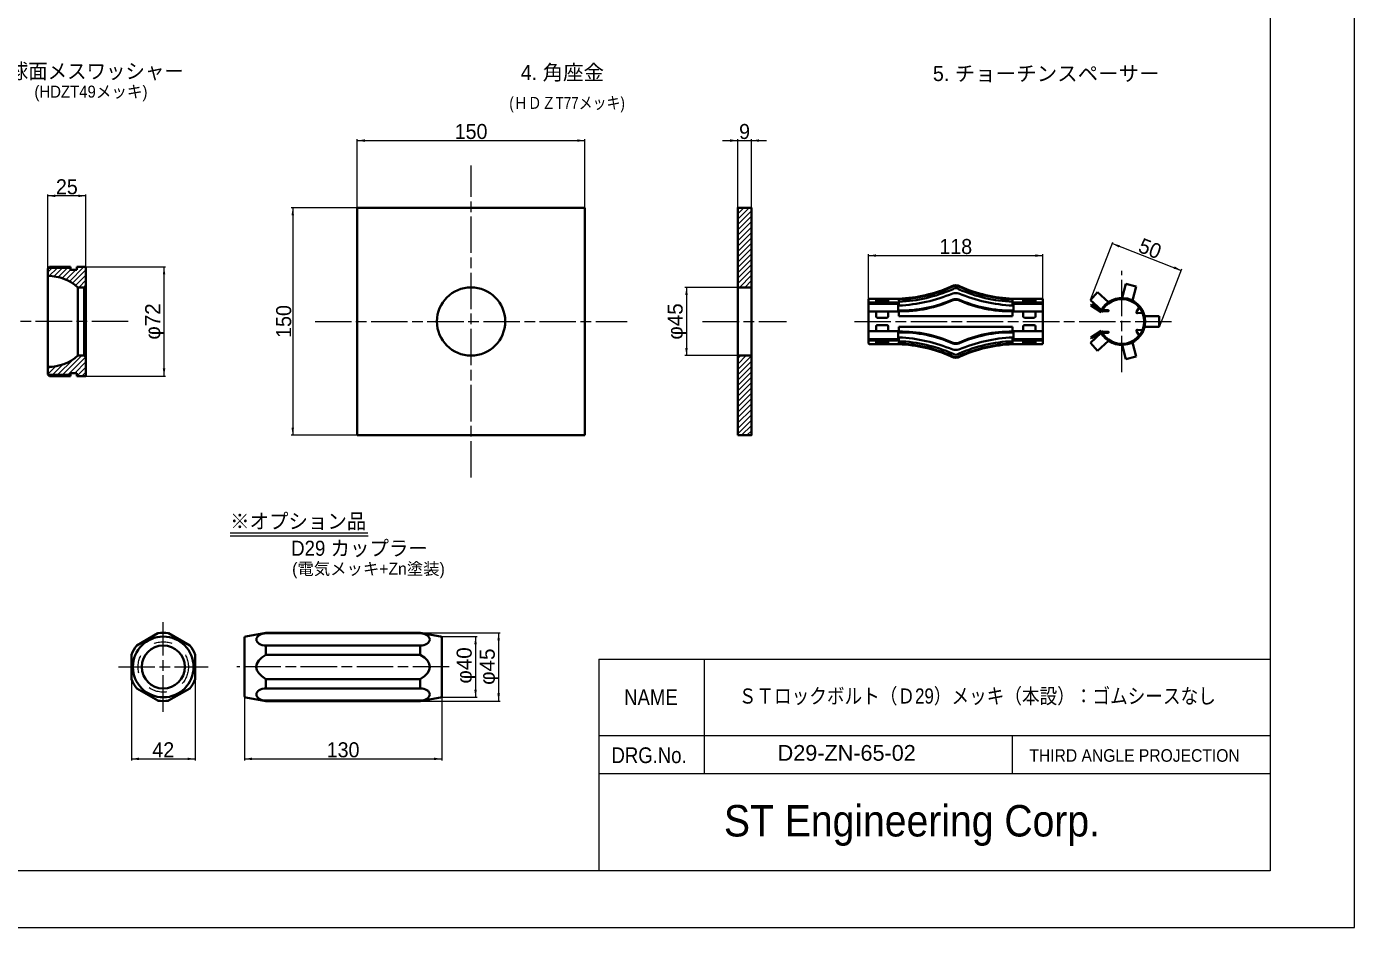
# Model space of a CAD drawing. Units: millimetres at full size, sheet at 1:2. Extents: x 1805 to 3487, y 895 to 2083.
# Drawn here: x 2611 to 3487, y 895 to 1489 of the extents above; entities that cross this region are included whole.
import ezdxf
from ezdxf.enums import TextEntityAlignment as Align

# ---------------------------------------------------------------- set-up
doc = ezdxf.new("R2010")
doc.units = ezdxf.units.MM
doc.header["$LTSCALE"] = 2
for name, pattern in [('CHAIN', [18.5, 12, -1.5, 3.5, -1.5]), ('DASHED_SPACED', [12, 6, -6]), ('USER1', [9, 4.5, -4.5])]:
    doc.linetypes.add(name, pattern=pattern)
for name, color, linetype, lineweight in [('1外形線', 7, 'Continuous', 35), ('2細い実線', 3, 'Continuous', 20), ('3隠れ線', 2, 'USER1', 13), ('4中心線', 1, 'CHAIN', 15), ('6寸法線', 4, 'Continuous', 18), ('7 枠・タイトル', 7, 'Continuous', 13), ('Defpoints_2', 7, 'Continuous', 13)]:
    doc.layers.add(name, color=color, linetype=linetype, lineweight=lineweight)
doc.styles.add('ＭＳ Ｐゴシック', font='')
doc.styles.get('ＭＳ Ｐゴシック').set_extended_font_data('MS PGothic')
pattern_1 = [(45, (2502.391, 385.022), (-1.76777, 1.76777), [])]
pattern_2 = [(45, (1899.935, 1056.507), (-1.6838, 1.6838), [])]

# ---------------------------------------------------------------- blocks, each defined once
blk = doc.blocks.new('filled_arrow')
at = {"color": 0, "linetype": 'Continuous', "lineweight": -2}
blk.add_solid([(7.5, 1.25), (0, 0), (7.5, -1.25)], dxfattribs=at)

msp = doc.modelspace()

# ---------------------------------------------------------------- hatches: boundary and pattern name
at = {"layer": '2細い実線'}
h = msp.add_hatch(dxfattribs=at)
h.set_pattern_fill('USER', color=256, style=0, pattern_type=2)
h.set_pattern_definition(pattern_1)
h.paths.add_polyline_path([(3089.189, 1369.923), (3080.189, 1369.923), (3080.189, 1317.423), (3089.189, 1317.423)])
h = msp.add_hatch(dxfattribs=at)
h.set_pattern_fill('USER', color=256, style=0, pattern_type=2)
h.set_pattern_definition(pattern_2)
h.paths.add_polyline_path([(2625.488, 1324.923), (2625.488, 1329.923), (2640.488, 1329.923), (2640.488, 1328.923), (2644.488, 1328.923), (2644.488, 1330.923), (2650.488, 1330.923), (2650.488, 1318.423), (2649.488, 1317.423), (2645.331, 1317.423, 0.18268)])
h = msp.add_hatch(dxfattribs=at)
h.set_pattern_fill('USER', color=256, style=0, pattern_type=2)
h.set_pattern_definition(pattern_2)
h.paths.add_polyline_path([(2645.331, 1272.423), (2649.488, 1272.423), (2650.488, 1271.423), (2650.488, 1258.923), (2644.488, 1258.923), (2644.488, 1260.923), (2640.488, 1260.923), (2640.488, 1259.923), (2625.488, 1259.923), (2625.488, 1264.923, 0.18268)])
h = msp.add_hatch(dxfattribs=at)
h.set_pattern_fill('USER', color=256, style=0, pattern_type=2)
h.set_pattern_definition(pattern_1)
h.paths.add_polyline_path([(3089.189, 1272.423), (3080.189, 1272.423), (3080.189, 1219.923), (3089.189, 1219.923)])

# ---------------------------------------------------------------- linework, layer by layer
at = {"layer": '1外形線'}
for p, q in [((2829.413, 1369.923), (2829.413, 1219.923)), ((2979.413, 1369.923), (2829.413, 1369.923)), ((2979.413, 1219.923), (2979.413, 1369.923)), ((2625.488, 1329.923), (2626.488, 1330.923)), ((2640.488, 1330.923), (2626.488, 1330.923)), ((2640.488, 1330.923), (2640.488, 1328.923)), ((2644.488, 1330.923), (2650.488, 1330.923)), ((2644.488, 1330.923), (2644.488, 1328.923)), ((2650.488, 1330.923), (2650.488, 1294.923)), ((2625.488, 1329.923), (2625.488, 1294.923)), ((2640.488, 1328.923), (2644.488, 1328.923)), ((2645.331, 1272.423), (2645.331, 1317.423)), ((2645.331, 1317.423), (2649.488, 1317.423)), ((2650.488, 1318.423), (2649.488, 1317.423)), ((2649.488, 1317.423), (2649.488, 1294.923)), ((3080.189, 1317.423), (3089.189, 1317.423)), ((3221.19, 1317.523), (3221.091, 1317.465)), ((3222.09, 1316.323), (3221.694, 1316.092)), ((3226.086, 1316.092), (3225.69, 1316.323)), ((3226.689, 1317.465), (3226.59, 1317.523)), ((3317.387, 1314.198), (3312.667, 1309.029)), ((3317.387, 1314.198), (3324.516, 1307.689)), ((3335.915, 1319.787), (3333.574, 1310.421)), ((3335.915, 1319.787), (3342.706, 1318.089)), ((3342.706, 1318.089), (3340.365, 1308.723)), ((3166.39, 1309.423), (3166.39, 1280.423)), ((3186.39, 1309.923), (3166.89, 1309.923)), ((3185.039, 1307.423), (3167.19, 1307.423)), ((3184.958, 1306.623), (3167.19, 1306.623)), ((3171.39, 1309.923), (3171.39, 1307.423)), ((3179.39, 1308.423), (3171.39, 1308.423)), ((3179.39, 1309.923), (3179.39, 1307.423)), ((3185.852, 1306.623), (3185.852, 1301.423)), ((3186.39, 1309.423), (3186.39, 1305.431)), ((3186.39, 1309.423), (3186.39, 1306.623)), ((3186.474, 1307.925), (3186.39, 1307.921)), ((3186.39, 1306.623), (3186.39, 1305.431)), ((3261.39, 1309.923), (3280.89, 1309.923)), ((3261.39, 1309.423), (3261.39, 1305.431)), ((3261.928, 1306.623), (3261.928, 1301.423)), ((3262.19, 1307.423), (3280.59, 1307.423)), ((3262.19, 1306.623), (3280.59, 1306.623)), ((3268.39, 1309.923), (3268.39, 1307.423)), ((3268.39, 1308.423), (3276.39, 1308.423)), ((3276.39, 1309.923), (3276.39, 1307.423)), ((3281.39, 1309.423), (3281.39, 1280.423)), ((3312.667, 1309.029), (3319.796, 1302.52)), ((3313.363, 1306.112), (3312.979, 1305.526)), ((3319.828, 1301.035), (3312.979, 1305.526)), ((3319.546, 1302.057), (3313.363, 1306.112)), ((3344.871, 1304.159), (3343.093, 1301.216)), ((3186.39, 1301.423), (3166.39, 1301.423)), ((3171.39, 1300.623), (3171.39, 1298.223)), ((3178.59, 1301.423), (3172.19, 1301.423)), ((3178.59, 1297.423), (3172.19, 1297.423)), ((3179.39, 1300.623), (3179.39, 1298.223)), ((3186.39, 1302.123), (3186.39, 1301.423)), ((3186.39, 1301.423), (3186.39, 1298.423)), ((3186.39, 1298.423), (3261.39, 1298.423)), ((3261.39, 1302.123), (3261.39, 1301.423)), ((3261.39, 1301.423), (3281.39, 1301.423)), ((3261.39, 1301.423), (3261.39, 1298.423)), ((3268.39, 1300.623), (3268.39, 1298.223)), ((3269.19, 1301.423), (3275.59, 1301.423)), ((3269.19, 1297.423), (3275.59, 1297.423)), ((3276.39, 1300.623), (3276.39, 1298.223)), ((3320.518, 1301.674), (3324.363, 1301.666)), ((3320.519, 1302.374), (3324.364, 1302.366)), ((3343.592, 1300.361), (3346.924, 1300.722)), ((3348.407, 1298.423), (3358.061, 1298.423)), ((3358.061, 1298.423), (3358.061, 1291.423)), ((2625.488, 1259.923), (2625.488, 1294.923)), ((2649.488, 1272.423), (2649.488, 1294.923)), ((2650.488, 1258.923), (2650.488, 1294.923)), ((3186.39, 1288.423), (3166.39, 1288.423)), ((3171.39, 1289.223), (3171.39, 1291.623)), ((3178.59, 1292.423), (3172.19, 1292.423)), ((3178.59, 1288.423), (3172.19, 1288.423)), ((3179.39, 1289.223), (3179.39, 1291.623)), ((3185.852, 1283.223), (3185.852, 1288.423)), ((3186.39, 1291.423), (3261.39, 1291.423)), ((3186.39, 1291.423), (3186.39, 1287.723)), ((3261.39, 1291.423), (3261.39, 1287.723)), ((3261.39, 1288.423), (3281.39, 1288.423)), ((3261.928, 1283.223), (3261.928, 1288.423)), ((3268.39, 1289.223), (3268.39, 1291.623)), ((3269.19, 1292.423), (3275.59, 1292.423)), ((3269.19, 1288.423), (3275.59, 1288.423)), ((3276.39, 1289.223), (3276.39, 1291.623)), ((3312.667, 1280.817), (3319.796, 1287.326)), ((3319.828, 1288.811), (3312.979, 1284.32)), ((3319.546, 1287.789), (3313.363, 1283.734)), ((3320.518, 1288.172), (3324.363, 1288.18)), ((3320.519, 1287.472), (3324.364, 1287.48)), ((3344.871, 1285.687), (3343.093, 1288.63)), ((3343.592, 1289.485), (3346.924, 1289.124)), ((3348.407, 1291.423), (3358.061, 1291.423)), ((3186.39, 1279.923), (3166.89, 1279.923)), ((3185.007, 1283.223), (3167.19, 1283.223)), ((3185.137, 1282.423), (3167.19, 1282.423)), ((3171.39, 1282.423), (3171.39, 1279.923)), ((3179.39, 1281.423), (3171.39, 1281.423)), ((3179.39, 1282.423), (3179.39, 1279.923)), ((3186.39, 1284.415), (3186.39, 1280.423)), ((3261.39, 1284.415), (3261.39, 1280.423)), ((3261.39, 1279.923), (3280.89, 1279.923)), ((3262.19, 1283.223), (3280.59, 1283.223)), ((3262.19, 1282.423), (3280.59, 1282.423)), ((3268.39, 1282.423), (3268.39, 1279.923)), ((3268.39, 1281.423), (3276.39, 1281.423)), ((3276.39, 1282.423), (3276.39, 1279.923)), ((3317.387, 1275.648), (3312.667, 1280.817)), ((3313.363, 1283.734), (3312.979, 1284.32)), ((3317.387, 1275.648), (3324.516, 1282.157)), ((3335.915, 1270.059), (3333.574, 1279.425)), ((3342.706, 1271.757), (3340.365, 1281.123)), ((2645.331, 1272.423), (2649.488, 1272.423)), ((2650.488, 1271.423), (2649.488, 1272.423)), ((3080.189, 1272.423), (3089.189, 1272.423)), ((3222.09, 1273.523), (3221.694, 1273.754)), ((3226.086, 1273.754), (3225.69, 1273.523)), ((3335.915, 1270.059), (3342.706, 1271.757)), ((2640.488, 1258.923), (2640.488, 1260.923)), ((2640.488, 1260.923), (2644.488, 1260.923)), ((2644.488, 1258.923), (2644.488, 1260.923)), ((2625.488, 1259.923), (2626.488, 1258.923)), ((2640.488, 1258.923), (2626.488, 1258.923)), ((2644.488, 1258.923), (2650.488, 1258.923)), ((2829.413, 1219.923), (2979.413, 1219.923)), ((2698.021, 1089.354), (2684.029, 1081.276)), ((2719.021, 1081.276), (2705.029, 1089.354)), ((2755.059, 1086.289), (2755.059, 1047.967)), ((2755.885, 1087.274), (2769.237, 1089.628)), ((2769.237, 1089.628), (2870.881, 1089.628)), ((2769.237, 1089.354), (2820.059, 1089.354)), ((2870.881, 1089.354), (2820.059, 1089.354)), ((2884.232, 1087.274), (2870.881, 1089.628)), ((2885.059, 1086.289), (2885.059, 1047.967)), ((2769.237, 1081.276), (2820.059, 1081.276)), ((2769.237, 1081.276), (2769.237, 1075.206)), ((2870.881, 1081.276), (2820.059, 1081.276)), ((2870.881, 1081.276), (2870.881, 1075.206)), ((2680.525, 1075.206), (2680.525, 1059.051)), ((2722.525, 1059.051), (2722.525, 1075.206)), ((2769.237, 1075.206), (2820.059, 1075.206)), ((2870.881, 1075.206), (2820.059, 1075.206)), ((2769.237, 1059.051), (2820.059, 1059.051)), ((2769.237, 1052.981), (2769.237, 1059.051)), ((2870.881, 1059.051), (2820.059, 1059.051)), ((2870.881, 1052.981), (2870.881, 1059.051)), ((2684.029, 1052.981), (2698.021, 1044.903)), ((2705.029, 1044.903), (2719.021, 1052.981)), ((2769.237, 1052.981), (2820.059, 1052.981)), ((2870.881, 1052.981), (2820.059, 1052.981)), ((2755.885, 1046.983), (2769.237, 1044.628)), ((2769.237, 1044.903), (2820.059, 1044.903)), ((2769.237, 1044.628), (2870.881, 1044.628)), ((2870.881, 1044.903), (2820.059, 1044.903)), ((2884.232, 1046.983), (2870.881, 1044.628))]:
    msp.add_line(p, q, dxfattribs=at)
msp.add_lwpolyline([(3080.189, 1219.923), (3089.189, 1219.923), (3089.189, 1369.923), (3080.189, 1369.923)], close=True, dxfattribs=at)
for centre, radius in [((2904.413, 1294.923), 22.5), ((2701.525, 1067.128), 20), ((2701.525, 1067.128), 14.2)]:
    msp.add_circle(centre, radius, dxfattribs=at)
for centre, radius, start, end in [((2625.488, 1294.923), 30, 48.59038, 90), ((3182.347, 1405.75), 95.912, 272.416, 293.6945), ((3181.63, 1409.141), 103.82, 272.62782, 292.81684), ((3182.347, 1405.75), 96.412, 272.416, 293.6945), ((3182.347, 1405.75), 97.912, 272.416, 293.6945), ((3223.89, 1313.923), 5, 53.1301, 126.8699), ((3223.89, 1313.923), 5, 53.1301, 126.8699), ((3223.89, 1313.923), 4.5, 53.1301, 126.8699), ((3223.89, 1313.923), 4.5, 53.1301, 126.8699), ((3223.89, 1304.923), 8.754, 76.79325, 103.20675), ((3223.89, 1313.923), 3, 53.1301, 126.8699), ((3223.89, 1313.923), 3, 53.1301, 126.8699), ((3266.15, 1409.141), 103.82, 247.18316, 267.37218), ((3265.433, 1405.75), 97.912, 246.3055, 267.584), ((3265.433, 1405.75), 96.412, 246.3055, 267.584), ((3265.433, 1405.75), 95.912, 246.3055, 267.584), ((3166.89, 1309.423), 0.5, 90, 180), ((3167.19, 1306.623), 0.8, 90, 180), ((3167.19, 1305.823), 0.8, 90, 180), ((3185.052, 1306.623), 0.8, 0, 90), ((3185.052, 1305.823), 0.8, 0, 90), ((3187.893, 1384.423), 82.813, 268.95342, 294.39429), ((3187.893, 1384.423), 82.313, 268.95342, 294.39429), ((3223.938, 1300.001), 9.676, 78.35898, 102.2162), ((3223.938, 1300.001), 9.176, 78.35898, 102.2162), ((3223.89, 1304.923), 4.754, 76.79325, 103.20675), ((3259.887, 1384.423), 82.813, 245.60571, 271.04658), ((3259.887, 1384.423), 82.313, 245.60571, 271.04658), ((3262.728, 1306.623), 0.8, 90, 180), ((3262.728, 1305.823), 0.8, 90, 180), ((3280.59, 1306.623), 0.8, 0, 90), ((3280.59, 1305.823), 0.8, 0, 90), ((3280.89, 1309.423), 0.5, 0, 90), ((3333.307, 1294.923), 15.5, 207.40198, 152.59802), ((3333.307, 1294.923), 14.8, 204.39035, 155.60965), ((3172.19, 1300.623), 0.8, 90, 180), ((3172.19, 1298.223), 0.8, 180, 270), ((3178.59, 1300.623), 0.8, 0, 90), ((3178.59, 1298.223), 0.8, 270, 0), ((3269.19, 1300.623), 0.8, 90, 180), ((3269.19, 1298.223), 0.8, 180, 270), ((3275.59, 1300.623), 0.8, 0, 90), ((3275.59, 1298.223), 0.8, 270, 0), ((3324.364, 1302.016), 0.35, 269.75713, 90), ((3343.468, 1300.862), 0.516, 136.69581, 283.91413), ((3172.19, 1291.623), 0.8, 90, 180), ((3172.19, 1289.223), 0.8, 180, 270), ((3178.59, 1291.623), 0.8, 0, 90), ((3178.59, 1289.223), 0.8, 270, 0), ((3187.893, 1205.423), 82.813, 65.60571, 91.04658), ((3187.893, 1205.423), 82.313, 65.60571, 91.04658), ((3259.887, 1205.423), 82.813, 88.95342, 114.39429), ((3259.887, 1205.423), 82.313, 88.95342, 114.39429), ((3269.19, 1291.623), 0.8, 90, 180), ((3269.19, 1289.223), 0.8, 180, 270), ((3275.59, 1291.623), 0.8, 0, 90), ((3275.59, 1289.223), 0.8, 270, 0), ((3324.364, 1287.83), 0.35, 270, 90.24287), ((3343.468, 1288.984), 0.516, 76.08587, 223.30419), ((3167.19, 1284.023), 0.8, 180, 270), ((3167.19, 1283.223), 0.8, 180, 270), ((3166.89, 1280.423), 0.5, 180, 270), ((3185.052, 1284.023), 0.8, 270, 0), ((3185.052, 1283.223), 0.8, 270, 0), ((3181.63, 1180.705), 103.82, 67.18316, 87.37218), ((3182.347, 1184.096), 95.912, 66.3055, 87.584), ((3182.347, 1184.096), 96.412, 66.3055, 87.584), ((3182.347, 1184.096), 97.912, 66.3055, 87.584), ((3223.938, 1289.845), 9.676, 257.7838, 281.64102), ((3223.938, 1289.845), 9.176, 257.7838, 281.64102), ((3266.15, 1180.705), 103.82, 92.62782, 112.81684), ((3265.433, 1184.096), 97.912, 92.416, 113.6945), ((3265.433, 1184.096), 96.412, 92.416, 113.6945), ((3265.433, 1184.096), 95.912, 92.416, 113.6945), ((3262.728, 1284.023), 0.8, 180, 270), ((3262.728, 1283.223), 0.8, 180, 270), ((3280.59, 1284.023), 0.8, 270, 0), ((3280.59, 1283.223), 0.8, 270, 0), ((3280.89, 1280.423), 0.5, 270, 0), ((2625.488, 1294.923), 30, 270, 311.40962), ((3223.89, 1275.923), 5, 233.1301, 306.8699), ((3223.89, 1275.923), 4.5, 233.1301, 306.8699), ((3223.89, 1284.923), 8.754, 256.79325, 283.20675), ((3223.89, 1275.923), 3, 233.1301, 306.8699), ((2701.525, 1067.128), 22.5, 81.03947, 98.96053), ((2756.059, 1086.289), 1, 100, 180), ((2884.059, 1086.289), 1, 0, 80), ((2701.525, 1067.128), 22.5, 141.03947, 158.96053), ((2701.525, 1067.128), 22.5, 21.03947, 38.96053), ((2701.525, 1067.128), 22.5, 201.03947, 218.96053), ((2701.525, 1067.128), 22.5, 321.03947, 338.96053), ((2701.525, 1067.128), 22.5, 261.03947, 278.96053), ((2756.059, 1047.967), 1, 180, 260), ((2884.059, 1047.967), 1, 280, 0)]:
    msp.add_arc(centre, radius, start, end, dxfattribs=at)
for centre, major_axis, ratio, start_param, end_param in [((2769.237, 1085.315), (6.294, 0.178), 0.641322, 1.5526514, 4.694244), ((2870.881, 1085.315), (-6.294, 0.178), 0.641322, 1.5889413, 4.7305339), ((2801.369, 1067.128), (38.495, 0), 0.381029, 2.5583758, 3.7248095), ((2838.749, 1067.128), (38.524, 0), 0.380081, 5.6988227, 6.8675479), ((2769.237, 1048.942), (6.294, -0.178), 0.641322, 1.5889413, 4.7305339), ((2870.881, 1048.942), (-6.294, -0.178), 0.641322, 1.5526514, 4.694244)]:
    msp.add_ellipse(centre, major_axis=major_axis, ratio=ratio, start_param=start_param, end_param=end_param, dxfattribs=at)
at = {"layer": '2細い実線'}
for p, q in [((2640.488, 1329.923), (2625.488, 1329.923)), ((2640.488, 1259.923), (2625.488, 1259.923))]:
    msp.add_line(p, q, dxfattribs=at)
at = {"layer": '3隠れ線', "linetype": 'DASHED_SPACED'}
msp.add_circle((2701.525, 1067.128), 16.6, dxfattribs=at)
at = {"layer": '4中心線'}
for p, q in [((2904.413, 1192.073), (2904.413, 1397.773)), ((3333.307, 1261.448), (3333.307, 1328.397)), ((2678.415, 1294.923), (2592.876, 1294.923)), ((2801.563, 1294.923), (3007.262, 1294.923)), ((3057.026, 1294.923), (3112.426, 1294.923)), ((3157.171, 1294.923), (3367.188, 1294.923)), ((2701.525, 1037.613), (2701.525, 1096.644)), ((2672.009, 1067.128), (2731.041, 1067.128)), ((2890.059, 1067.128), (2750.059, 1067.128))]:
    msp.add_line(p, q, dxfattribs=at)
at = {"layer": '6寸法線'}
for p, q in [((2829.413, 1369.985), (2829.413, 1415.183)), ((2829.413, 1414.183), (2979.413, 1414.183)), ((2979.413, 1369.985), (2979.413, 1415.183)), ((3070.189, 1414.183), (3099.189, 1414.183)), ((3080.189, 1369.985), (3080.189, 1415.183)), ((3089.189, 1369.985), (3089.189, 1415.183)), ((2625.488, 1329.985), (2625.488, 1378.741)), ((2650.488, 1377.741), (2625.488, 1377.741)), ((2650.488, 1330.985), (2650.488, 1378.741)), ((2829.35, 1369.923), (2785.886, 1369.923)), ((2786.886, 1369.923), (2786.886, 1219.923)), ((3166.39, 1309.485), (3166.39, 1339.357)), ((3281.39, 1309.485), (3281.39, 1339.357)), ((3312.69, 1309.087), (3327.462, 1347.174)), ((3327.1, 1346.241), (3372.494, 1328.635)), ((2650.551, 1330.923), (2703.058, 1330.923)), ((2702.058, 1258.923), (2702.058, 1330.923)), ((3166.39, 1338.357), (3281.39, 1338.357)), ((3358.084, 1291.481), (3372.856, 1329.568)), ((3080.126, 1317.423), (3045.42, 1317.423)), ((3046.42, 1317.423), (3046.42, 1272.423)), ((3080.126, 1272.423), (3045.42, 1272.423)), ((2650.551, 1258.923), (2703.058, 1258.923)), ((2829.35, 1219.923), (2785.886, 1219.923)), ((2870.943, 1089.628), (2923.592, 1089.628)), ((2885.121, 1087.128), (2908.379, 1087.128)), ((2907.379, 1087.128), (2907.379, 1047.128)), ((2922.592, 1089.628), (2922.592, 1044.628)), ((2680.525, 1058.988), (2680.525, 1005.513)), ((2722.525, 1058.988), (2722.525, 1005.513)), ((2755.059, 1047.905), (2755.059, 1005.513)), ((2870.943, 1044.628), (2923.592, 1044.628)), ((2885.059, 1047.905), (2885.059, 1005.513)), ((2885.121, 1047.128), (2908.379, 1047.128)), ((2680.525, 1006.513), (2722.525, 1006.513)), ((2755.059, 1006.513), (2885.059, 1006.513))]:
    msp.add_line(p, q, dxfattribs=at)
at = {"layer": '7 枠・タイトル'}
for p, q in [((3431.019, 2046.151), (3431.019, 932.597)), ((2745.606, 1155.482), (2836.461, 1155.482)), ((2745.606, 1153.482), (2836.607, 1153.482)), ((2988.701, 1072.294), (2988.701, 932.598)), ((2988.701, 1072.294), (3431.019, 1072.294)), ((3058.072, 1072.294), (3058.072, 996.842)), ((2988.701, 1021.993), (3431.019, 1021.993)), ((3261.15, 1021.993), (3261.15, 996.842)), ((2988.701, 996.842), (3431.019, 996.842)), ((3431.019, 932.598), (1860.323, 932.598))]:
    msp.add_line(p, q, dxfattribs=at)
at = {"layer": 'Defpoints_2'}
msp.add_lwpolyline([(1804.671, 895.375), (3486.671, 895.375), (3486.671, 2083.375), (1804.671, 2083.375)], close=True, dxfattribs=at)

# ---------------------------------------------------------------- block references
at = {"layer": '6寸法線', "xscale": 0.667, "yscale": 0.667}
for p in [(2829.413, 1414.183), (3089.189, 1414.183), (2625.488, 1377.741), (3166.39, 1338.357), (2680.525, 1006.513), (2755.059, 1006.513)]:
    msp.add_blockref('filled_arrow', p, dxfattribs=at)
for p, rotation in [((2979.413, 1414.183), 180), ((3080.189, 1414.183), 180), ((2650.488, 1377.741), 180), ((2786.886, 1369.923), 270), ((3281.39, 1338.357), 180), ((3327.1, 1346.241), 338.8), ((2702.058, 1330.923), 270), ((3372.494, 1328.635), 158.8), ((3046.42, 1317.423), 270), ((3046.42, 1272.423), 90), ((2702.058, 1258.923), 90), ((2786.886, 1219.923), 90), ((2907.379, 1087.128), 270), ((2922.592, 1089.628), 270), ((2907.379, 1047.128), 90), ((2922.592, 1044.628), 90), ((2722.525, 1006.513), 180), ((2885.059, 1006.513), 180)]:
    msp.add_blockref('filled_arrow', p, dxfattribs=dict(at, rotation=rotation))

# ---------------------------------------------------------------- texts
at = {"layer": '6寸法線', "style": 'ＭＳ Ｐゴシック'}
for s, p in [('150', (2904.413, 1420.183)), ('9', (3084.689, 1420.183)), ('25', (2637.988, 1383.741)), ('118', (3223.89, 1344.357)), ('42', (2701.525, 1012.513)), ('130', (2820.059, 1012.513))]:
    msp.add_text(s, height=9.897, dxfattribs=at).set_placement(p, align=Align.MIDDLE_CENTER)
for s, rotation, p in [('50', 338.801, (3351.967, 1343.032)), ('150', 90, (2780.886, 1294.923))]:
    msp.add_text(s, height=9.897, rotation=rotation, dxfattribs=at).set_placement(p, align=Align.MIDDLE_CENTER)
at = {"layer": '6寸法線', "style": 'ＭＳ Ｐゴシック', "width": 1.05}
for s, p in [('φ72', (2694.553, 1294.923)), ('φ45', (3038.914, 1294.923)), ('φ40', (2899.873, 1068.128)), ('φ45', (2915.087, 1067.326))]:
    msp.add_text(s, height=9.897, rotation=90, dxfattribs=at).set_placement(p, align=Align.MIDDLE_CENTER)
at = {"layer": '7 枠・タイトル', "style": 'ＭＳ Ｐゴシック'}
for s, height, width, p in [('3. 球面メスワッシャー', 9.897, 0.95, (2585.996, 1452.039)), ('(HDZT49メッキ)', 7.918, 0.95, (2616.619, 1440.13)), ('(ＨＤＺT77メッキ)', 7.918, 0.85, (2929.671, 1432.72)), ('※オプション品', 9.897, 0.95, (2745.583, 1155.318)), ('D29 カップラー', 9.897, 0.95, (2785.81, 1137.484)), ('NAME', 10.37, 0.9, (3005.324, 1038.901)), ('ＳＴロックボルト（Ｄ29）メッキ（本設）：ゴムシースなし', 10.02, 0.85, (3080.872, 1039.95)), ('D29-ZN-65-02', 10.37, 1.05, (3106.485, 1002.178)), ('DRG.No.', 10.37, 0.9, (2996.985, 1000.633)), ('THIRD ANGLE PROJECTION', 8.297, 0.95, (3272.401, 1002.122)), ('ST Engineering Corp.', 20.74, 0.95, (3071.095, 949.129))]:
    msp.add_text(s, height=height, dxfattribs=dict(at, width=width)).set_placement(p, align=Align.BOTTOM_LEFT)
for s, height, p in [('4. 角座金', 9.897, (2937.171, 1451.219)), ('5. チョーチンスペーサー', 9.897, (3208.832, 1450.478)), ('(電気メッキ+Zn塗装)', 7.918, (2786.477, 1125.548))]:
    msp.add_text(s, height=height, dxfattribs=at).set_placement(p, align=Align.BOTTOM_LEFT)

doc.saveas('drawing.dxf')
